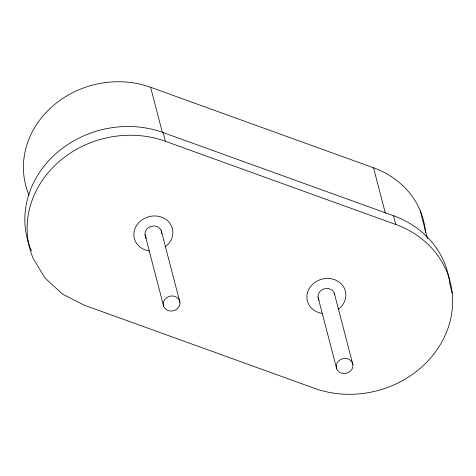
<?xml version="1.0" encoding="UTF-8"?>
<svg xmlns="http://www.w3.org/2000/svg" width="476" height="476" viewBox="0 0 476 476"><rect width="100%" height="100%" fill="white"/><g stroke="black" fill="none" stroke-linecap="round" stroke-linejoin="round"><path stroke-width="0.71" d="M29 195.071A90.345 80.206 -14.6 0 1 52.152 106.588A90.345 80.206 -14.6 0 1 150.612 87.281L373.529 167.79A90.345 80.206 -14.6 0 1 425.544 232.395M31.66 250.929L30.91 249.692A98.199 87.185 -14.6 0 1 56.079 153.51A98.199 87.185 -14.6 0 1 163.101 132.53L393.533 215.753A98.199 87.185 -14.6 0 1 449.921 284.416L452.2 293.162M165.38 141.277L395.806 224.499A98.199 87.185 -14.6 0 1 443.709 338.394A98.199 87.185 -14.6 0 1 314.362 388.279L83.931 305.057L62.38 293.984L45.071 278.079L33.189 258.438A98.199 87.185 -14.6 0 1 58.358 162.256A98.199 87.185 -14.6 0 1 165.38 141.277L163.101 132.53M420.207 210.678L427.466 238.869M393.533 215.753L395.806 224.499M373.529 167.79L385.322 213.081M334.235 292.984L352.948 364.848A8.443 7.497 -14.6 0 1 341.096 373.029A8.443 7.497 -14.6 0 1 339.745 360.082A8.443 7.497 -14.6 0 1 352.948 364.848M318.016 297.155L336.728 369.019M150.612 87.281L162.411 132.572M161.233 230.503L179.946 302.373A8.443 7.497 -14.6 0 1 168.093 310.548A8.443 7.497 -14.6 0 1 166.743 297.601A8.443 7.497 -14.6 0 1 179.946 302.373M145.019 234.674L163.726 306.544M319.128 300.207A8.443 7.497 -14.6 0 1 323.799 288.962A8.443 7.497 -14.6 0 1 334.723 294.876M146.525 238.262A8.443 7.497 -14.6 0 1 151.154 226.374A8.443 7.497 -14.6 0 1 161.727 233.716M322.377 313.41A19.641 17.439 -14.6 0 1 308.745 289.414A19.641 17.439 -14.6 0 1 338.638 281.727A19.641 17.439 -14.6 0 1 338.234 309.335M149.375 250.929A19.641 17.439 -14.6 0 1 135.743 226.933A19.641 17.439 -14.6 0 1 165.636 219.246A19.641 17.439 -14.6 0 1 165.231 246.854"/></g></svg>
